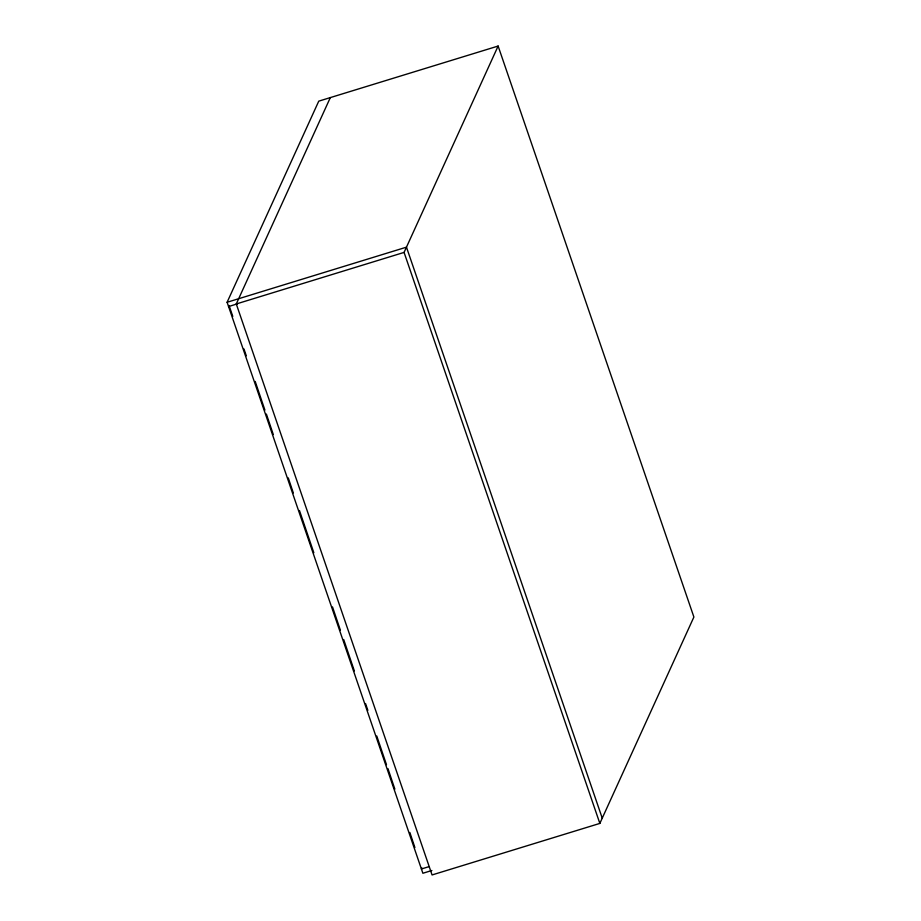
<?xml version="1.0" encoding="UTF-8"?>
<svg xmlns="http://www.w3.org/2000/svg" width="921" height="921" viewBox="0 0 921 921"><rect width="100%" height="100%" fill="white"/><g stroke="black" fill="none" stroke-linecap="round" stroke-linejoin="round"><path stroke-width="1.38" d="M431.88 870.495L422.877 873.258L227.107 302.272L318.758 101.149L498.123 46.05L693.893 617.035L599.847 823.409L432.064 874.95L236.283 303.965L330.328 97.591M229.053 305.496L228.569 306.555L237.572 303.78M599.847 823.409L404.077 252.412L498.123 46.05M421.887 867.927L421.415 868.975L429.128 866.603M227.107 302.272L406.472 247.162L602.242 818.159M236.283 303.965L404.077 252.412M229.525 306.866L232.783 316.375M243.961 348.978L246.287 355.771M255.198 381.444L264.914 410.11M266.376 414.047L273.307 434.562M288.273 477.895L293.327 492.977M299.452 510.499L313.831 552.75M332.516 606.951L340.379 630.183M343.706 639.554L354.355 670.937M365.533 703.54L367.859 710.333M376.77 736.006L386.486 764.683M387.948 768.609L394.867 789.136M409.845 832.469L414.899 847.55"/></g></svg>
